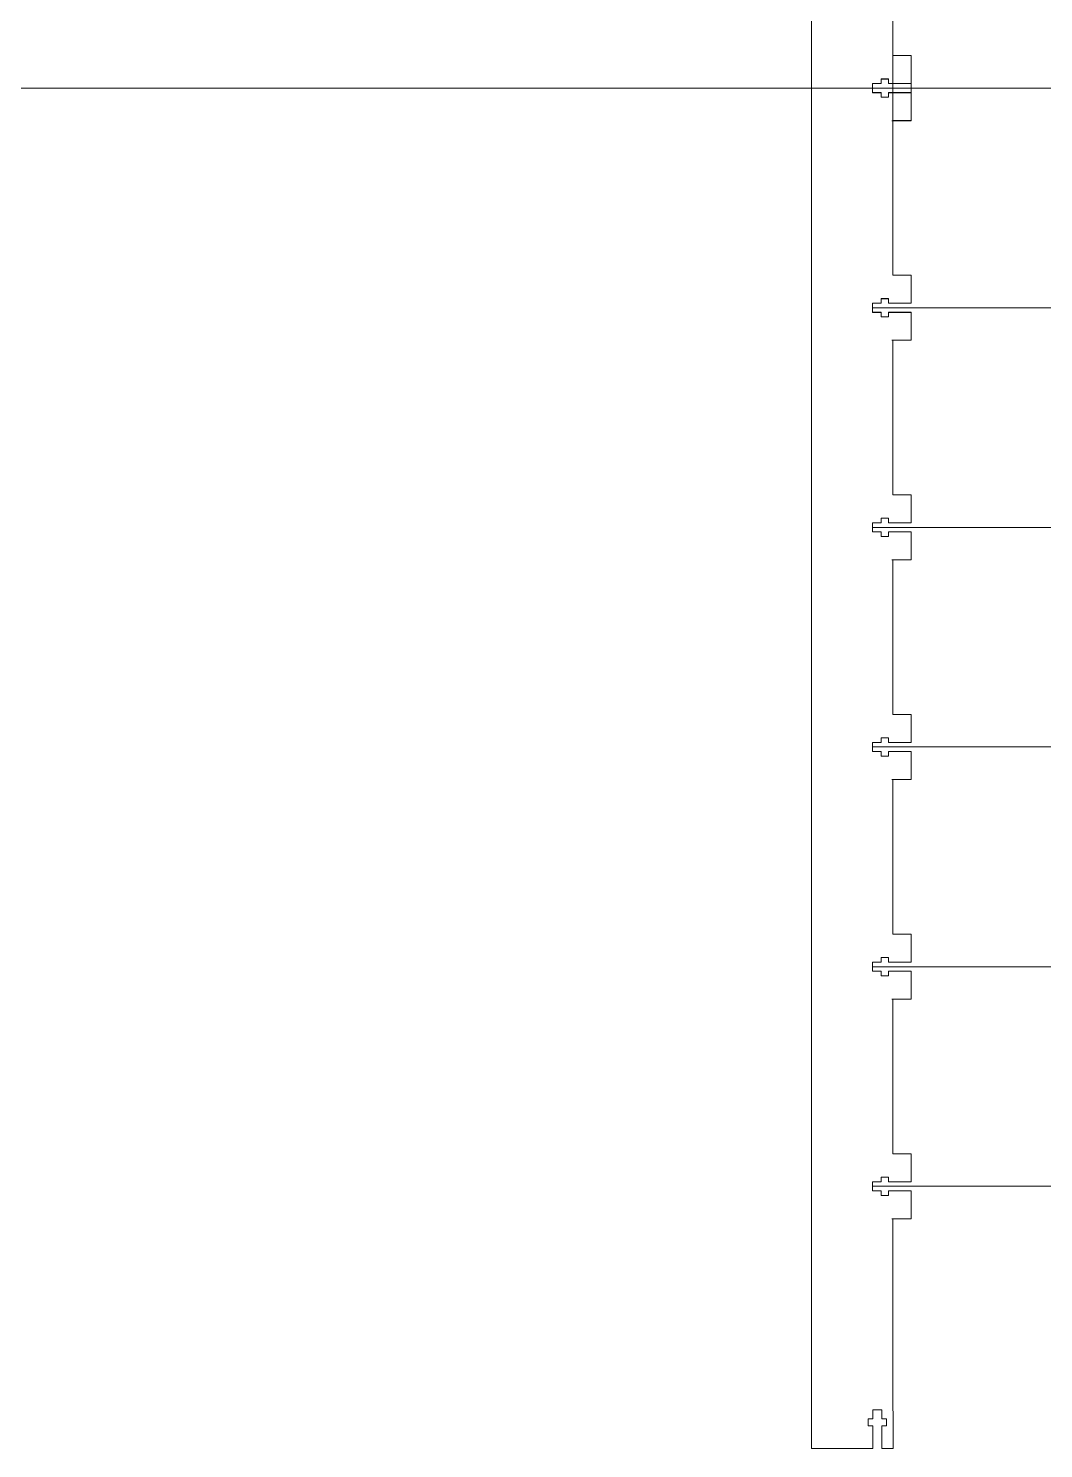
# Model space of a CAD drawing. Header units: millimetres. Extents: x -1390 to 6316, y -1840 to 2435.
# Drawn here: x -602.6 to -353, y -1364.6 to -1015.4 of the extents above; entities that cross this region are included whole.
import ezdxf

# ---------------------------------------------------------------- set-up
doc = ezdxf.new("R2010")
doc.units = ezdxf.units.MM
for name, color, linetype, lineweight, true_color in [('New Build platform', 1, 'CONTINUOUS', 0, 0xff0000), ('Referance lines', 3, 'CONTINUOUS', 0, 0x00ff00), ('table under support', 1, 'CONTINUOUS', 0, 0xff0000)]:
    doc.layers.add(name, color=color, linetype=linetype, lineweight=lineweight, true_color=true_color)

msp = doc.modelspace()

# ---------------------------------------------------------------- linework, layer by layer
at = {"layer": 'New Build platform', "color": 1, "true_color": 0xff0000}
for p, q in [((-390.02, -984.06), (-390.02, -1022.08)), ((-390.02, -1022.08), (-385.54, -1022.08)), ((-390.02, -1022.08), (-385.54, -1022.08)), ((-390.02, -1022.08), (-385.54, -1022.08)), ((-390.02, -1022.08), (-385.54, -1022.08)), ((-390.02, -1022.08), (-385.55, -1022.08)), ((-385.55, -1022.08), (-385.55, -1028.95)), ((-385.54, -1022.08), (-385.54, -1028.94)), ((-385.54, -1022.08), (-385.54, -1028.94)), ((-385.54, -1022.08), (-385.54, -1028.94)), ((-385.54, -1022.08), (-385.54, -1028.94)), ((-392.88, -1028.94), (-395.07, -1028.94)), ((-395.07, -1028.94), (-395.07, -1031.18)), ((-392.88, -1028.94), (-395.07, -1028.94)), ((-395.07, -1028.94), (-395.07, -1031.18)), ((-392.88, -1028.94), (-395.07, -1028.94)), ((-395.07, -1028.94), (-395.07, -1031.18)), ((-392.88, -1028.94), (-395.07, -1028.94)), ((-395.07, -1028.94), (-395.07, -1031.18)), ((-392.88, -1028.95), (-395.07, -1028.95)), ((-395.07, -1028.95), (-395.07, -1031.2)), ((-391.12, -1027.82), (-392.88, -1027.82)), ((-392.88, -1027.82), (-392.88, -1028.94)), ((-391.12, -1027.82), (-392.88, -1027.82)), ((-392.88, -1027.82), (-392.88, -1028.94)), ((-391.12, -1027.82), (-392.88, -1027.82)), ((-392.88, -1027.82), (-392.88, -1028.94)), ((-391.12, -1027.82), (-392.88, -1027.82)), ((-392.88, -1027.82), (-392.88, -1028.94)), ((-391.12, -1027.84), (-392.88, -1027.84)), ((-392.88, -1027.84), (-392.88, -1028.95)), ((-391.12, -1028.94), (-391.12, -1027.82)), ((-391.12, -1028.94), (-391.12, -1027.82)), ((-391.12, -1028.94), (-391.12, -1027.82)), ((-391.12, -1028.94), (-391.12, -1027.82)), ((-391.12, -1028.95), (-391.12, -1027.84)), ((-385.54, -1028.94), (-391.12, -1028.94)), ((-385.54, -1028.94), (-391.12, -1028.94)), ((-385.54, -1028.94), (-391.12, -1028.94)), ((-385.54, -1028.94), (-391.12, -1028.94)), ((-390.02, -1028.95), (-391.12, -1028.95)), ((-385.55, -1028.95), (-390.02, -1028.95)), ((-395.07, -1031.18), (-392.88, -1031.18)), ((-395.07, -1031.18), (-392.88, -1031.18)), ((-395.07, -1031.18), (-392.88, -1031.18)), ((-395.07, -1031.18), (-392.88, -1031.18)), ((-395.07, -1031.2), (-392.88, -1031.2)), ((-392.88, -1031.18), (-392.88, -1032.3)), ((-392.88, -1031.18), (-392.88, -1032.3)), ((-392.88, -1031.18), (-392.88, -1032.3)), ((-392.88, -1031.18), (-392.88, -1032.3)), ((-392.88, -1031.2), (-392.88, -1032.32)), ((-392.88, -1032.3), (-391.12, -1032.3)), ((-392.88, -1032.3), (-391.12, -1032.3)), ((-392.88, -1032.3), (-391.12, -1032.3)), ((-392.88, -1032.3), (-391.12, -1032.3)), ((-392.88, -1032.32), (-391.12, -1032.32)), ((-391.12, -1032.3), (-391.12, -1031.18)), ((-391.12, -1031.18), (-385.54, -1031.18)), ((-391.12, -1032.3), (-391.12, -1031.18)), ((-391.12, -1031.18), (-385.54, -1031.18)), ((-391.12, -1032.3), (-391.12, -1031.18)), ((-391.12, -1031.18), (-385.54, -1031.18)), ((-391.12, -1032.3), (-391.12, -1031.18)), ((-391.12, -1031.18), (-385.54, -1031.18)), ((-391.12, -1032.32), (-391.12, -1031.2)), ((-391.12, -1031.2), (-385.55, -1031.2)), ((-385.55, -1031.2), (-385.55, -1038.07)), ((-385.54, -1031.18), (-385.54, -1038.08)), ((-385.54, -1031.18), (-385.54, -1038.08)), ((-385.54, -1031.18), (-385.54, -1038.08)), ((-385.54, -1031.18), (-385.54, -1038.08)), ((-385.54, -1038.08), (-390.27, -1038.08)), ((-385.54, -1038.08), (-390.27, -1038.08)), ((-385.54, -1038.08), (-390.27, -1038.08)), ((-385.54, -1038.08), (-390.27, -1038.08)), ((-385.55, -1038.07), (-390.02, -1038.07)), ((-390.02, -1038.07), (-390.02, -1076.09)), ((-390.02, -1076.09), (-385.54, -1076.09)), ((-390.02, -1076.09), (-385.54, -1076.09)), ((-390.02, -1076.09), (-385.54, -1076.09)), ((-390.02, -1076.09), (-385.54, -1076.09)), ((-390.02, -1076.09), (-385.55, -1076.09)), ((-385.55, -1076.09), (-385.55, -1082.96)), ((-385.54, -1076.09), (-385.54, -1082.95)), ((-385.54, -1076.09), (-385.54, -1082.95)), ((-385.54, -1076.09), (-385.54, -1082.95)), ((-385.54, -1076.09), (-385.54, -1082.95)), ((-391.12, -1081.83), (-392.88, -1081.83)), ((-392.88, -1081.83), (-392.88, -1082.95)), ((-391.12, -1081.83), (-392.88, -1081.83)), ((-392.88, -1081.83), (-392.88, -1082.95)), ((-391.12, -1081.83), (-392.88, -1081.83)), ((-392.88, -1081.83), (-392.88, -1082.95)), ((-391.12, -1081.83), (-392.88, -1081.83)), ((-392.88, -1081.83), (-392.88, -1082.95)), ((-391.12, -1081.85), (-392.88, -1081.85)), ((-392.88, -1081.85), (-392.88, -1082.96)), ((-391.12, -1082.95), (-391.12, -1081.83)), ((-391.12, -1082.95), (-391.12, -1081.83)), ((-391.12, -1082.95), (-391.12, -1081.83)), ((-391.12, -1082.95), (-391.12, -1081.83)), ((-391.12, -1082.96), (-391.12, -1081.85)), ((-392.88, -1082.95), (-395.07, -1082.95)), ((-395.07, -1082.95), (-395.07, -1085.19)), ((-392.88, -1082.95), (-395.07, -1082.95)), ((-395.07, -1082.95), (-395.07, -1085.19)), ((-392.88, -1082.95), (-395.07, -1082.95)), ((-395.07, -1082.95), (-395.07, -1085.19)), ((-392.88, -1082.95), (-395.07, -1082.95)), ((-395.07, -1082.95), (-395.07, -1085.19)), ((-392.88, -1082.96), (-395.07, -1082.96)), ((-395.07, -1082.96), (-395.07, -1085.21)), ((-395.07, -1085.19), (-392.88, -1085.19)), ((-395.07, -1085.19), (-392.88, -1085.19)), ((-395.07, -1085.19), (-392.88, -1085.19)), ((-395.07, -1085.19), (-392.88, -1085.19)), ((-395.07, -1085.21), (-392.88, -1085.21)), ((-392.88, -1085.19), (-392.88, -1086.31)), ((-392.88, -1085.19), (-392.88, -1086.31)), ((-392.88, -1085.19), (-392.88, -1086.31)), ((-392.88, -1085.19), (-392.88, -1086.31)), ((-392.88, -1085.21), (-392.88, -1086.33)), ((-385.54, -1082.95), (-391.12, -1082.95)), ((-385.54, -1082.95), (-391.12, -1082.95)), ((-385.54, -1082.95), (-391.12, -1082.95)), ((-385.54, -1082.95), (-391.12, -1082.95)), ((-390.02, -1082.96), (-391.12, -1082.96)), ((-391.12, -1086.31), (-391.12, -1085.19)), ((-391.12, -1085.19), (-385.54, -1085.19)), ((-391.12, -1086.31), (-391.12, -1085.19)), ((-391.12, -1085.19), (-385.54, -1085.19)), ((-391.12, -1086.31), (-391.12, -1085.19)), ((-391.12, -1085.19), (-385.54, -1085.19)), ((-391.12, -1086.31), (-391.12, -1085.19)), ((-391.12, -1085.19), (-385.54, -1085.19)), ((-391.12, -1086.33), (-391.12, -1085.21)), ((-391.12, -1085.21), (-385.55, -1085.21)), ((-385.55, -1082.96), (-390.02, -1082.96)), ((-385.55, -1085.21), (-385.55, -1092.08)), ((-385.54, -1085.19), (-385.54, -1092.09)), ((-385.54, -1085.19), (-385.54, -1092.09)), ((-385.54, -1085.19), (-385.54, -1092.09)), ((-385.54, -1085.19), (-385.54, -1092.09)), ((-392.88, -1086.31), (-391.12, -1086.31)), ((-392.88, -1086.31), (-391.12, -1086.31)), ((-392.88, -1086.31), (-391.12, -1086.31)), ((-392.88, -1086.31), (-391.12, -1086.31)), ((-392.88, -1086.33), (-391.12, -1086.33)), ((-385.54, -1092.09), (-390.27, -1092.09)), ((-385.54, -1092.09), (-390.27, -1092.09)), ((-385.54, -1092.09), (-390.27, -1092.09)), ((-385.54, -1092.09), (-390.27, -1092.09)), ((-385.55, -1092.08), (-390.02, -1092.08)), ((-390.02, -1092.08), (-390.02, -1130.1)), ((-390.02, -1130.1), (-385.54, -1130.1)), ((-390.02, -1130.1), (-385.54, -1130.1)), ((-390.02, -1130.1), (-385.54, -1130.1)), ((-390.02, -1130.1), (-385.54, -1130.1)), ((-390.02, -1130.1), (-385.54, -1130.1)), ((-390.02, -1130.1), (-385.55, -1130.1)), ((-385.55, -1130.1), (-385.55, -1136.97)), ((-385.54, -1130.1), (-385.54, -1136.96)), ((-385.54, -1130.1), (-385.54, -1136.96)), ((-385.54, -1130.1), (-385.54, -1136.96)), ((-385.54, -1130.1), (-385.54, -1136.96)), ((-385.54, -1130.1), (-385.54, -1136.96)), ((-392.88, -1136.96), (-395.07, -1136.96)), ((-395.07, -1136.96), (-395.07, -1139.2)), ((-392.88, -1136.96), (-395.07, -1136.96)), ((-395.07, -1136.96), (-395.07, -1139.2)), ((-392.88, -1136.96), (-395.07, -1136.96)), ((-395.07, -1136.96), (-395.07, -1139.2)), ((-392.88, -1136.96), (-395.07, -1136.96)), ((-395.07, -1136.96), (-395.07, -1139.2)), ((-392.88, -1136.96), (-395.07, -1136.96)), ((-395.07, -1136.96), (-395.07, -1139.2)), ((-392.88, -1136.97), (-395.07, -1136.97)), ((-395.07, -1136.97), (-395.07, -1139.22)), ((-391.12, -1135.84), (-392.88, -1135.84)), ((-392.88, -1135.84), (-392.88, -1136.96)), ((-391.12, -1135.84), (-392.88, -1135.84)), ((-392.88, -1135.84), (-392.88, -1136.96)), ((-391.12, -1135.84), (-392.88, -1135.84)), ((-392.88, -1135.84), (-392.88, -1136.96)), ((-391.12, -1135.84), (-392.88, -1135.84)), ((-392.88, -1135.84), (-392.88, -1136.96)), ((-391.12, -1135.84), (-392.88, -1135.84)), ((-392.88, -1135.84), (-392.88, -1136.96)), ((-391.12, -1135.86), (-392.88, -1135.86)), ((-392.88, -1135.86), (-392.88, -1136.97)), ((-391.12, -1136.96), (-391.12, -1135.84)), ((-391.12, -1136.96), (-391.12, -1135.84)), ((-391.12, -1136.96), (-391.12, -1135.84)), ((-391.12, -1136.96), (-391.12, -1135.84)), ((-391.12, -1136.96), (-391.12, -1135.84)), ((-391.12, -1136.97), (-391.12, -1135.86)), ((-385.54, -1136.96), (-391.12, -1136.96)), ((-385.54, -1136.96), (-391.12, -1136.96)), ((-385.54, -1136.96), (-391.12, -1136.96)), ((-385.54, -1136.96), (-391.12, -1136.96)), ((-385.54, -1136.96), (-391.12, -1136.96)), ((-390.02, -1136.97), (-391.12, -1136.97)), ((-385.55, -1136.97), (-390.02, -1136.97)), ((-395.07, -1139.2), (-392.88, -1139.2)), ((-395.07, -1139.2), (-392.88, -1139.2)), ((-395.07, -1139.2), (-392.88, -1139.2)), ((-395.07, -1139.2), (-392.88, -1139.2)), ((-395.07, -1139.2), (-392.88, -1139.2)), ((-395.07, -1139.22), (-392.88, -1139.22)), ((-392.88, -1139.2), (-392.88, -1140.32)), ((-392.88, -1139.2), (-392.88, -1140.32)), ((-392.88, -1139.2), (-392.88, -1140.32)), ((-392.88, -1139.2), (-392.88, -1140.32)), ((-392.88, -1139.2), (-392.88, -1140.32)), ((-392.88, -1139.22), (-392.88, -1140.34)), ((-392.88, -1140.32), (-391.12, -1140.32)), ((-392.88, -1140.32), (-391.12, -1140.32)), ((-392.88, -1140.32), (-391.12, -1140.32)), ((-392.88, -1140.32), (-391.12, -1140.32)), ((-392.88, -1140.32), (-391.12, -1140.32)), ((-392.88, -1140.34), (-391.12, -1140.34)), ((-391.12, -1140.32), (-391.12, -1139.2)), ((-391.12, -1139.2), (-385.54, -1139.2)), ((-391.12, -1140.32), (-391.12, -1139.2)), ((-391.12, -1139.2), (-385.54, -1139.2)), ((-391.12, -1140.32), (-391.12, -1139.2)), ((-391.12, -1139.2), (-385.54, -1139.2)), ((-391.12, -1140.32), (-391.12, -1139.2)), ((-391.12, -1139.2), (-385.54, -1139.2)), ((-391.12, -1140.32), (-391.12, -1139.2)), ((-391.12, -1139.2), (-385.54, -1139.2)), ((-391.12, -1140.34), (-391.12, -1139.22)), ((-391.12, -1139.22), (-385.55, -1139.22)), ((-385.55, -1139.22), (-385.55, -1146.09)), ((-385.54, -1139.2), (-385.54, -1146.1)), ((-385.54, -1139.2), (-385.54, -1146.1)), ((-385.54, -1139.2), (-385.54, -1146.1)), ((-385.54, -1139.2), (-385.54, -1146.1)), ((-385.54, -1139.2), (-385.54, -1146.1)), ((-385.54, -1146.1), (-390.27, -1146.1)), ((-385.54, -1146.1), (-390.27, -1146.1)), ((-385.54, -1146.1), (-390.27, -1146.1)), ((-385.54, -1146.1), (-390.27, -1146.1)), ((-385.54, -1146.1), (-390.27, -1146.1)), ((-385.55, -1146.09), (-390.02, -1146.09)), ((-390.02, -1146.09), (-390.02, -1184.11)), ((-390.02, -1184.11), (-385.54, -1184.11)), ((-390.02, -1184.11), (-385.54, -1184.11)), ((-390.02, -1184.11), (-385.54, -1184.11)), ((-390.02, -1184.11), (-385.54, -1184.11)), ((-390.02, -1184.11), (-385.54, -1184.11)), ((-390.02, -1184.11), (-385.54, -1184.11)), ((-390.02, -1184.11), (-385.55, -1184.11)), ((-385.55, -1184.11), (-385.55, -1190.98)), ((-385.54, -1184.11), (-385.54, -1190.97)), ((-385.54, -1184.11), (-385.54, -1190.97)), ((-385.54, -1184.11), (-385.54, -1190.97)), ((-385.54, -1184.11), (-385.54, -1190.97)), ((-385.54, -1184.11), (-385.54, -1190.97)), ((-385.54, -1184.11), (-385.54, -1190.97)), ((-391.12, -1189.85), (-392.88, -1189.85)), ((-392.88, -1189.85), (-392.88, -1190.97)), ((-391.12, -1189.85), (-392.88, -1189.85)), ((-392.88, -1189.85), (-392.88, -1190.97)), ((-391.12, -1189.85), (-392.88, -1189.85)), ((-392.88, -1189.85), (-392.88, -1190.97)), ((-391.12, -1189.85), (-392.88, -1189.85)), ((-392.88, -1189.85), (-392.88, -1190.97)), ((-391.12, -1189.85), (-392.88, -1189.85)), ((-392.88, -1189.85), (-392.88, -1190.97)), ((-391.12, -1189.85), (-392.88, -1189.85)), ((-392.88, -1189.85), (-392.88, -1190.97)), ((-391.12, -1189.87), (-392.88, -1189.87)), ((-392.88, -1189.87), (-392.88, -1190.98)), ((-391.12, -1190.97), (-391.12, -1189.85)), ((-391.12, -1190.97), (-391.12, -1189.85)), ((-391.12, -1190.97), (-391.12, -1189.85)), ((-391.12, -1190.97), (-391.12, -1189.85)), ((-391.12, -1190.97), (-391.12, -1189.85)), ((-391.12, -1190.97), (-391.12, -1189.85)), ((-391.12, -1190.98), (-391.12, -1189.87)), ((-392.88, -1190.97), (-395.07, -1190.97)), ((-395.07, -1190.97), (-395.07, -1193.21)), ((-392.88, -1190.97), (-395.07, -1190.97)), ((-395.07, -1190.97), (-395.07, -1193.21)), ((-392.88, -1190.97), (-395.07, -1190.97)), ((-395.07, -1190.97), (-395.07, -1193.21)), ((-392.88, -1190.97), (-395.07, -1190.97)), ((-395.07, -1190.97), (-395.07, -1193.21)), ((-392.88, -1190.97), (-395.07, -1190.97)), ((-395.07, -1190.97), (-395.07, -1193.21)), ((-392.88, -1190.97), (-395.07, -1190.97)), ((-395.07, -1190.97), (-395.07, -1193.21)), ((-392.88, -1190.98), (-395.07, -1190.98)), ((-395.07, -1190.98), (-395.07, -1193.23)), ((-395.07, -1193.21), (-392.88, -1193.21)), ((-395.07, -1193.21), (-392.88, -1193.21)), ((-395.07, -1193.21), (-392.88, -1193.21)), ((-395.07, -1193.21), (-392.88, -1193.21)), ((-395.07, -1193.21), (-392.88, -1193.21)), ((-395.07, -1193.21), (-392.88, -1193.21)), ((-395.07, -1193.23), (-392.88, -1193.23)), ((-392.88, -1193.21), (-392.88, -1194.33)), ((-392.88, -1193.21), (-392.88, -1194.33)), ((-392.88, -1193.21), (-392.88, -1194.33)), ((-392.88, -1193.21), (-392.88, -1194.33)), ((-392.88, -1193.21), (-392.88, -1194.33)), ((-392.88, -1193.21), (-392.88, -1194.33)), ((-392.88, -1193.23), (-392.88, -1194.35)), ((-392.88, -1194.33), (-391.12, -1194.33)), ((-392.88, -1194.33), (-391.12, -1194.33)), ((-392.88, -1194.33), (-391.12, -1194.33)), ((-392.88, -1194.33), (-391.12, -1194.33)), ((-392.88, -1194.33), (-391.12, -1194.33)), ((-392.88, -1194.33), (-391.12, -1194.33)), ((-392.88, -1194.35), (-391.12, -1194.35)), ((-385.54, -1190.97), (-391.12, -1190.97)), ((-385.54, -1190.97), (-391.12, -1190.97)), ((-385.54, -1190.97), (-391.12, -1190.97)), ((-385.54, -1190.97), (-391.12, -1190.97)), ((-385.54, -1190.97), (-391.12, -1190.97)), ((-385.54, -1190.97), (-391.12, -1190.97)), ((-390.02, -1190.98), (-391.12, -1190.98)), ((-391.12, -1194.33), (-391.12, -1193.21)), ((-391.12, -1193.21), (-385.54, -1193.21)), ((-391.12, -1194.33), (-391.12, -1193.21)), ((-391.12, -1193.21), (-385.54, -1193.21)), ((-391.12, -1194.33), (-391.12, -1193.21)), ((-391.12, -1193.21), (-385.54, -1193.21)), ((-391.12, -1194.33), (-391.12, -1193.21)), ((-391.12, -1193.21), (-385.54, -1193.21)), ((-391.12, -1194.33), (-391.12, -1193.21)), ((-391.12, -1193.21), (-385.54, -1193.21)), ((-391.12, -1194.33), (-391.12, -1193.21)), ((-391.12, -1193.21), (-385.54, -1193.21)), ((-391.12, -1194.35), (-391.12, -1193.23)), ((-391.12, -1193.23), (-385.55, -1193.23)), ((-385.55, -1190.98), (-390.02, -1190.98)), ((-385.55, -1193.23), (-385.55, -1200.1)), ((-385.54, -1193.21), (-385.54, -1200.11)), ((-385.54, -1193.21), (-385.54, -1200.11)), ((-385.54, -1193.21), (-385.54, -1200.11)), ((-385.54, -1193.21), (-385.54, -1200.11)), ((-385.54, -1193.21), (-385.54, -1200.11)), ((-385.54, -1193.21), (-385.54, -1200.11)), ((-385.54, -1200.11), (-390.27, -1200.11)), ((-385.54, -1200.11), (-390.27, -1200.11)), ((-385.54, -1200.11), (-390.27, -1200.11)), ((-385.54, -1200.11), (-390.27, -1200.11)), ((-385.54, -1200.11), (-390.27, -1200.11)), ((-385.54, -1200.11), (-390.27, -1200.11)), ((-385.55, -1200.1), (-390.02, -1200.1)), ((-390.02, -1200.1), (-390.02, -1238.12)), ((-390.02, -1238.12), (-385.54, -1238.12)), ((-390.02, -1238.12), (-385.54, -1238.12)), ((-390.02, -1238.12), (-385.54, -1238.12)), ((-390.02, -1238.12), (-385.54, -1238.12)), ((-390.02, -1238.12), (-385.54, -1238.12)), ((-390.02, -1238.12), (-385.54, -1238.12)), ((-390.02, -1238.12), (-385.54, -1238.12)), ((-390.02, -1238.12), (-385.55, -1238.12)), ((-385.55, -1238.12), (-385.55, -1244.99)), ((-385.54, -1238.12), (-385.54, -1244.98)), ((-385.54, -1238.12), (-385.54, -1244.98)), ((-385.54, -1238.12), (-385.54, -1244.98)), ((-385.54, -1238.12), (-385.54, -1244.98)), ((-385.54, -1238.12), (-385.54, -1244.98)), ((-385.54, -1238.12), (-385.54, -1244.98)), ((-385.54, -1238.12), (-385.54, -1244.98)), ((-392.88, -1244.98), (-395.07, -1244.98)), ((-395.07, -1244.98), (-395.07, -1247.22)), ((-392.88, -1244.98), (-395.07, -1244.98)), ((-395.07, -1244.98), (-395.07, -1247.22)), ((-392.88, -1244.98), (-395.07, -1244.98)), ((-395.07, -1244.98), (-395.07, -1247.22)), ((-392.88, -1244.98), (-395.07, -1244.98)), ((-395.07, -1244.98), (-395.07, -1247.22)), ((-392.88, -1244.98), (-395.07, -1244.98)), ((-395.07, -1244.98), (-395.07, -1247.22)), ((-392.88, -1244.98), (-395.07, -1244.98)), ((-395.07, -1244.98), (-395.07, -1247.22)), ((-392.88, -1244.98), (-395.07, -1244.98)), ((-395.07, -1244.98), (-395.07, -1247.22)), ((-392.88, -1244.99), (-395.07, -1244.99)), ((-395.07, -1244.99), (-395.07, -1247.24)), ((-391.12, -1243.86), (-392.88, -1243.86)), ((-392.88, -1243.86), (-392.88, -1244.98)), ((-391.12, -1243.86), (-392.88, -1243.86)), ((-392.88, -1243.86), (-392.88, -1244.98)), ((-391.12, -1243.86), (-392.88, -1243.86)), ((-392.88, -1243.86), (-392.88, -1244.98)), ((-391.12, -1243.86), (-392.88, -1243.86)), ((-392.88, -1243.86), (-392.88, -1244.98)), ((-391.12, -1243.86), (-392.88, -1243.86)), ((-392.88, -1243.86), (-392.88, -1244.98)), ((-391.12, -1243.86), (-392.88, -1243.86)), ((-392.88, -1243.86), (-392.88, -1244.98)), ((-391.12, -1243.86), (-392.88, -1243.86)), ((-392.88, -1243.86), (-392.88, -1244.98)), ((-391.12, -1243.88), (-392.88, -1243.88)), ((-392.88, -1243.88), (-392.88, -1244.99)), ((-391.12, -1244.98), (-391.12, -1243.86)), ((-391.12, -1244.98), (-391.12, -1243.86)), ((-391.12, -1244.98), (-391.12, -1243.86)), ((-391.12, -1244.98), (-391.12, -1243.86)), ((-391.12, -1244.98), (-391.12, -1243.86)), ((-391.12, -1244.98), (-391.12, -1243.86)), ((-391.12, -1244.98), (-391.12, -1243.86)), ((-391.12, -1244.99), (-391.12, -1243.88)), ((-385.54, -1244.98), (-391.12, -1244.98)), ((-385.54, -1244.98), (-391.12, -1244.98)), ((-385.54, -1244.98), (-391.12, -1244.98)), ((-385.54, -1244.98), (-391.12, -1244.98)), ((-385.54, -1244.98), (-391.12, -1244.98)), ((-385.54, -1244.98), (-391.12, -1244.98)), ((-385.54, -1244.98), (-391.12, -1244.98)), ((-390.02, -1244.99), (-391.12, -1244.99)), ((-385.55, -1244.99), (-390.02, -1244.99)), ((-395.07, -1247.22), (-392.88, -1247.22)), ((-395.07, -1247.22), (-392.88, -1247.22)), ((-395.07, -1247.22), (-392.88, -1247.22)), ((-395.07, -1247.22), (-392.88, -1247.22)), ((-395.07, -1247.22), (-392.88, -1247.22)), ((-395.07, -1247.22), (-392.88, -1247.22)), ((-395.07, -1247.22), (-392.88, -1247.22)), ((-395.07, -1247.24), (-392.88, -1247.24)), ((-392.88, -1247.22), (-392.88, -1248.34)), ((-392.88, -1247.22), (-392.88, -1248.34)), ((-392.88, -1247.22), (-392.88, -1248.34)), ((-392.88, -1247.22), (-392.88, -1248.34)), ((-392.88, -1247.22), (-392.88, -1248.34)), ((-392.88, -1247.22), (-392.88, -1248.34)), ((-392.88, -1247.22), (-392.88, -1248.34)), ((-392.88, -1247.24), (-392.88, -1248.36)), ((-392.88, -1248.34), (-391.12, -1248.34)), ((-392.88, -1248.34), (-391.12, -1248.34)), ((-392.88, -1248.34), (-391.12, -1248.34)), ((-392.88, -1248.34), (-391.12, -1248.34)), ((-392.88, -1248.34), (-391.12, -1248.34)), ((-392.88, -1248.34), (-391.12, -1248.34)), ((-392.88, -1248.34), (-391.12, -1248.34)), ((-392.88, -1248.36), (-391.12, -1248.36)), ((-391.12, -1248.34), (-391.12, -1247.22)), ((-391.12, -1247.22), (-385.54, -1247.22)), ((-391.12, -1248.34), (-391.12, -1247.22)), ((-391.12, -1247.22), (-385.54, -1247.22)), ((-391.12, -1248.34), (-391.12, -1247.22)), ((-391.12, -1247.22), (-385.54, -1247.22)), ((-391.12, -1248.34), (-391.12, -1247.22)), ((-391.12, -1247.22), (-385.54, -1247.22)), ((-391.12, -1248.34), (-391.12, -1247.22)), ((-391.12, -1247.22), (-385.54, -1247.22)), ((-391.12, -1248.34), (-391.12, -1247.22)), ((-391.12, -1247.22), (-385.54, -1247.22)), ((-391.12, -1248.34), (-391.12, -1247.22)), ((-391.12, -1247.22), (-385.54, -1247.22)), ((-391.12, -1248.36), (-391.12, -1247.24)), ((-391.12, -1247.24), (-385.55, -1247.24)), ((-385.55, -1247.24), (-385.55, -1254.11)), ((-385.54, -1247.22), (-385.54, -1254.12)), ((-385.54, -1247.22), (-385.54, -1254.12)), ((-385.54, -1247.22), (-385.54, -1254.12)), ((-385.54, -1247.22), (-385.54, -1254.12)), ((-385.54, -1247.22), (-385.54, -1254.12)), ((-385.54, -1247.22), (-385.54, -1254.12)), ((-385.54, -1247.22), (-385.54, -1254.12)), ((-385.54, -1254.12), (-390.27, -1254.12)), ((-385.54, -1254.12), (-390.27, -1254.12)), ((-385.54, -1254.12), (-390.27, -1254.12)), ((-385.54, -1254.12), (-390.27, -1254.12)), ((-385.54, -1254.12), (-390.27, -1254.12)), ((-385.54, -1254.12), (-390.27, -1254.12)), ((-385.54, -1254.12), (-390.27, -1254.12)), ((-385.55, -1254.11), (-390.02, -1254.11)), ((-390.02, -1254.11), (-390.02, -1292.13)), ((-390.02, -1292.13), (-385.54, -1292.13)), ((-390.02, -1292.13), (-385.54, -1292.13)), ((-390.02, -1292.13), (-385.54, -1292.13)), ((-390.02, -1292.13), (-385.54, -1292.13)), ((-390.02, -1292.13), (-385.54, -1292.13)), ((-390.02, -1292.13), (-385.54, -1292.13)), ((-390.02, -1292.13), (-385.55, -1292.13)), ((-385.55, -1292.13), (-385.55, -1299)), ((-385.54, -1292.13), (-385.54, -1298.99)), ((-385.54, -1292.13), (-385.54, -1298.99)), ((-385.54, -1292.13), (-385.54, -1298.99)), ((-385.54, -1292.13), (-385.54, -1298.99)), ((-385.54, -1292.13), (-385.54, -1298.99)), ((-385.54, -1292.13), (-385.54, -1298.99)), ((-392.88, -1298.99), (-395.07, -1298.99)), ((-395.07, -1298.99), (-395.07, -1301.23)), ((-392.88, -1298.99), (-395.07, -1298.99)), ((-395.07, -1298.99), (-395.07, -1301.23)), ((-392.88, -1298.99), (-395.07, -1298.99)), ((-395.07, -1298.99), (-395.07, -1301.23)), ((-392.88, -1298.99), (-395.07, -1298.99)), ((-395.07, -1298.99), (-395.07, -1301.23)), ((-392.88, -1298.99), (-395.07, -1298.99)), ((-395.07, -1298.99), (-395.07, -1301.23)), ((-392.88, -1298.99), (-395.07, -1298.99)), ((-395.07, -1298.99), (-395.07, -1301.23)), ((-392.88, -1299), (-395.07, -1299)), ((-395.07, -1299), (-395.07, -1301.25)), ((-391.12, -1297.87), (-392.88, -1297.87)), ((-392.88, -1297.87), (-392.88, -1298.99)), ((-391.12, -1297.87), (-392.88, -1297.87)), ((-392.88, -1297.87), (-392.88, -1298.99)), ((-391.12, -1297.87), (-392.88, -1297.87)), ((-392.88, -1297.87), (-392.88, -1298.99)), ((-391.12, -1297.87), (-392.88, -1297.87)), ((-392.88, -1297.87), (-392.88, -1298.99)), ((-391.12, -1297.87), (-392.88, -1297.87)), ((-392.88, -1297.87), (-392.88, -1298.99)), ((-391.12, -1297.87), (-392.88, -1297.87)), ((-392.88, -1297.87), (-392.88, -1298.99)), ((-391.12, -1297.89), (-392.88, -1297.89)), ((-392.88, -1297.89), (-392.88, -1299)), ((-391.12, -1298.99), (-391.12, -1297.87)), ((-391.12, -1298.99), (-391.12, -1297.87)), ((-391.12, -1298.99), (-391.12, -1297.87)), ((-391.12, -1298.99), (-391.12, -1297.87)), ((-391.12, -1298.99), (-391.12, -1297.87)), ((-391.12, -1298.99), (-391.12, -1297.87)), ((-391.12, -1299), (-391.12, -1297.89)), ((-385.54, -1298.99), (-391.12, -1298.99)), ((-385.54, -1298.99), (-391.12, -1298.99)), ((-385.54, -1298.99), (-391.12, -1298.99)), ((-385.54, -1298.99), (-391.12, -1298.99)), ((-385.54, -1298.99), (-391.12, -1298.99)), ((-385.54, -1298.99), (-391.12, -1298.99)), ((-390.02, -1299), (-391.12, -1299)), ((-385.55, -1299), (-390.02, -1299)), ((-395.07, -1301.23), (-392.88, -1301.23)), ((-395.07, -1301.23), (-392.88, -1301.23)), ((-395.07, -1301.23), (-392.88, -1301.23)), ((-395.07, -1301.23), (-392.88, -1301.23)), ((-395.07, -1301.23), (-392.88, -1301.23)), ((-395.07, -1301.23), (-392.88, -1301.23)), ((-395.07, -1301.25), (-392.88, -1301.25)), ((-392.88, -1301.23), (-392.88, -1302.35)), ((-392.88, -1301.23), (-392.88, -1302.35)), ((-392.88, -1301.23), (-392.88, -1302.35)), ((-392.88, -1301.23), (-392.88, -1302.35)), ((-392.88, -1301.23), (-392.88, -1302.35)), ((-392.88, -1301.23), (-392.88, -1302.35)), ((-392.88, -1301.25), (-392.88, -1302.37)), ((-392.88, -1302.35), (-391.12, -1302.35)), ((-392.88, -1302.35), (-391.12, -1302.35)), ((-392.88, -1302.35), (-391.12, -1302.35)), ((-392.88, -1302.35), (-391.12, -1302.35)), ((-392.88, -1302.35), (-391.12, -1302.35)), ((-392.88, -1302.35), (-391.12, -1302.35)), ((-392.88, -1302.37), (-391.12, -1302.37)), ((-391.12, -1302.35), (-391.12, -1301.23)), ((-391.12, -1301.23), (-385.54, -1301.23)), ((-391.12, -1302.35), (-391.12, -1301.23)), ((-391.12, -1301.23), (-385.54, -1301.23)), ((-391.12, -1302.35), (-391.12, -1301.23)), ((-391.12, -1301.23), (-385.54, -1301.23)), ((-391.12, -1302.35), (-391.12, -1301.23)), ((-391.12, -1301.23), (-385.54, -1301.23)), ((-391.12, -1302.35), (-391.12, -1301.23)), ((-391.12, -1301.23), (-385.54, -1301.23)), ((-391.12, -1302.35), (-391.12, -1301.23)), ((-391.12, -1301.23), (-385.54, -1301.23)), ((-391.12, -1302.37), (-391.12, -1301.25)), ((-391.12, -1301.25), (-385.55, -1301.25)), ((-385.55, -1301.25), (-385.55, -1308.12)), ((-385.54, -1301.23), (-385.54, -1308.13)), ((-385.54, -1301.23), (-385.54, -1308.13)), ((-385.54, -1301.23), (-385.54, -1308.13)), ((-385.54, -1301.23), (-385.54, -1308.13)), ((-385.54, -1301.23), (-385.54, -1308.13)), ((-385.54, -1301.23), (-385.54, -1308.13)), ((-385.54, -1308.13), (-390.27, -1308.13)), ((-385.54, -1308.13), (-390.27, -1308.13)), ((-385.54, -1308.13), (-390.27, -1308.13)), ((-385.54, -1308.13), (-390.27, -1308.13)), ((-385.54, -1308.13), (-390.27, -1308.13)), ((-385.54, -1308.13), (-390.27, -1308.13)), ((-385.55, -1308.12), (-390.02, -1308.12)), ((-390.02, -1308.12), (-390.02, -1346.14))]:
    msp.add_line(p, q, dxfattribs=at)
at = {"layer": 'Referance lines'}
for p, q in [((-390.02, -1022.08), (-390.02, -1038.08)), ((-1390.02, -1030.08), (609.98, -1030.08)), ((-385.54, -1028.94), (-385.54, -1031.18)), ((-395.07, -1084.09), (1604.93, -1084.09)), ((-395.07, -1138.1), (1604.93, -1138.1)), ((-395.07, -1192.09), (1604.93, -1192.09)), ((-395.07, -1246.12), (1604.93, -1246.12)), ((-395.07, -1300.13), (1604.93, -1300.13))]:
    msp.add_line(p, q, dxfattribs=at)
at = {"layer": 'table under support', "color": 1, "true_color": 0xff0000}
for p, q in [((-410, -1364.63), (-410.03, -695.52)), ((-390.02, -1346.14), (-390, -1364.63)), ((-396.1, -1359.06), (-396.1, -1357.3)), ((-396.1, -1357.3), (-394.98, -1357.3)), ((-394.98, -1357.3), (-394.98, -1355.1)), ((-394.98, -1355.1), (-392.74, -1355.1)), ((-392.74, -1355.1), (-392.74, -1357.3)), ((-392.74, -1357.3), (-391.62, -1357.3)), ((-391.62, -1357.3), (-391.62, -1359.06)), ((-394.98, -1359.06), (-396.1, -1359.06)), ((-394.98, -1364.63), (-394.98, -1359.06)), ((-391.62, -1359.06), (-392.74, -1359.06)), ((-392.74, -1359.06), (-392.74, -1364.63)), ((-394.98, -1364.63), (-410, -1364.63)), ((-392.74, -1364.63), (-390, -1364.63))]:
    msp.add_line(p, q, dxfattribs=at)

doc.saveas('drawing.dxf')
